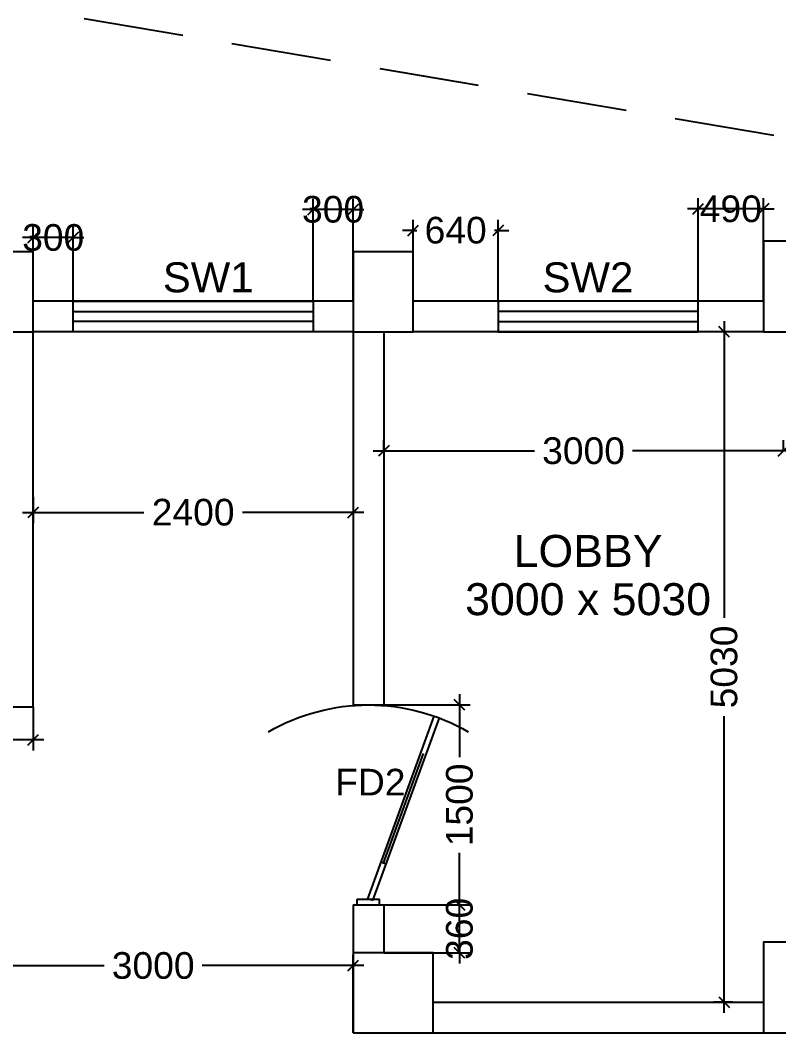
# Model space of a CAD drawing. Extents: x 6345096 to 6738923, y -6490958 to -6305885.
# Drawn here: x 6594256 to 6599949, y -6362530 to -6354932 of the extents above; entities that cross this region are included whole.
import ezdxf
from ezdxf.enums import TextEntityAlignment as Align

# ---------------------------------------------------------------- set-up
doc = ezdxf.new("R2010")
doc.units = 0
doc.header["$LTSCALE"] = 600
doc.header["$MEASUREMENT"] = 0
doc.header["$PDMODE"] = 35
doc.linetypes.add('HIDDEN', pattern=[0.375, 0.25, -0.125])
doc.linetypes.add('HIDDEN2', pattern=[0.1875, 0.125, -0.0625])
doc.layers.get('0').update_dxf_attribs({"linetype": 'CONTINUOUS'})
doc.layers.get('Defpoints').update_dxf_attribs({"linetype": 'CONTINUOUS'})
for name, color, linetype in [('Duct', 8, 'CONTINUOUS'), ('Fire Door', 10, 'CONTINUOUS'), ('HS', 251, 'CONTINUOUS'), ('joinery', 7, 'CONTINUOUS'), ('LA-column', 3, 'CONTINUOUS'), ('Room Dim', 1, 'CONTINUOUS'), ('TEXT', 6, 'CONTINUOUS'), ('Walls', 7, 'CONTINUOUS'), ('WIN', 151, 'CONTINUOUS'), ('Working Dim', 5, 'CONTINUOUS')]:
    doc.layers.add(name, color=color, linetype=linetype)
doc.styles.add('ari', font='arial.ttf')
doc.styles.add('ARIAL', font='arial.ttf')
doc.dimstyles.new('int. dim', dxfattribs={"dimtxt": 200, "dimasz": 80, "dimexe": 80, "dimexo": 0, "dimgap": 70, "dimtad": 0, "dimdec": 0, "dimzin": 12, "dimdsep": 46, "dimtxsty": 'ari', "dimblk": 'OBLIQUE', "dimcen": 2, "dimdle": 80, "dimclrd": 256, "dimclre": 256, "dimclrt": 6, "dimadec": 0, "dimazin": 0, "dimtfac": 1, "dimtdec": 0, "dimtix": 1, "dimtmove": 2, "dimatfit": 3, "dimfxl": 1, "dimtolj": 1, "dimtzin": 0, "dimlwd": -1, "dimlwe": -1, "dimarcsym": 0})

# ---------------------------------------------------------------- blocks, each defined once
blk = doc.blocks.new('A$C40225939')
at = {"layer": 'Fire Door'}
for p, q in [((-5.3, 46.3), (493.5, 1416.7)), ((-5.3, 46.3), (493.5, 1416.7)), ((-5.3, 46.3), (493.5, 1416.7)), ((33.8, 32.1), (532.6, 1402.4)), ((33.8, 32.1), (532.6, 1402.4)), ((33.8, 32), (532.6, 1402.4)), ((114, 313.3), (413.3, 1135.5)), ((114, 313.3), (413.3, 1135.5)), ((114, 313.2), (413.3, 1135.5)), ((133.6, 306.1), (94.4, 320.4)), ((133.6, 306.1), (94.4, 320.4)), ((133.6, 306.1), (94.4, 320.4)), ((-83.3, 41.7), (83.3, 41.7)), ((-83.3, 0), (-83.3, 41.7)), ((-83.3, 41.7), (83.3, 41.7)), ((-83.3, 0), (-83.3, 41.7)), ((-83.3, 41.7), (83.3, 41.7)), ((-83.3, 0), (-83.3, 41.7)), ((-83.3, 0), (83.3, 0)), ((-83.3, 0), (83.3, 0)), ((-83.3, 0), (83.3, 0)), ((33.8, 32.1), (-5.3, 46.3)), ((33.8, 32.1), (-5.3, 46.3)), ((33.8, 32), (-5.3, 46.3)), ((83.3, 0), (83.3, 41.7)), ((83.3, 0), (83.3, 41.7)), ((83.3, 0), (83.3, 41.7))]:
    blk.add_line(p, q, dxfattribs=at)
at = {"layer": 'Fire Door', "extrusion": (0, 0, -1)}
blk.add_ellipse((0, 0), major_axis=(0.2, -1500), ratio=1, start_param=2.618102, end_param=3.665299, dxfattribs=at)
blk.add_ellipse((0, 0), major_axis=(0.2, -1500), ratio=1, start_param=2.618102, end_param=3.665299, dxfattribs=at)
blk.add_ellipse((0, 0), major_axis=(0.2, -1500), ratio=1, start_param=2.618102, end_param=3.665299, dxfattribs=at)
blk = doc.blocks.new('_Oblique')
at = {"color": 0, "linetype": 'ByBlock', "lineweight": -2}
blk.add_line((-0.5, -0.5), (0.5, 0.5), dxfattribs=at)
blk = doc.blocks.new('*D275')
at = {"layer": 'Defpoints', "color": 0, "transparency": 16777216}
for p in [(6593753.9, -6362026.9), (6593753.9, -6362530.5, -0.1), (6596754.4, -6362530.5, -4.1)]:
    blk.add_point(p, dxfattribs=at)
at = {"layer": 'Working Dim', "transparency": 16777216}
for p, q in [((6593753.9, -6362530.5), (6593753.9, -6361946.9)), ((6596754.4, -6362530.5), (6596754.4, -6361946.9)), ((6593673.9, -6362026.9), (6594886, -6362026.9)), ((6596834.4, -6362026.9), (6595622.4, -6362026.9))]:
    blk.add_line(p, q, dxfattribs=at)
at = {"layer": 'Working Dim', "transparency": 16777216, "xscale": 80, "yscale": 80, "zscale": 80, "rotation": 180}
blk.add_blockref('_Oblique', (6593753.9, -6362026.9), dxfattribs=at)
at = {"layer": 'Working Dim', "transparency": 16777216, "xscale": 80, "yscale": 80, "zscale": 80}
blk.add_blockref('_Oblique', (6596754.4, -6362026.9), dxfattribs=at)
at = {"layer": 'Working Dim', "color": 6, "transparency": 16777216, "insert": (6595254.2, -6362026.9), "char_height": 200, "attachment_point": 5, "style": 'ari'}
blk.add_mtext('\\A1;3000', dxfattribs=at)
blk = doc.blocks.new('*D276')
at = {"layer": 'Defpoints', "color": 0, "transparency": 16777216}
for p in [(6594353.9, -6358508.7, 0.7), (6596754.5, -6358508.5), (6596754.5, -6358625.2)]:
    blk.add_point(p, dxfattribs=at)
at = {"layer": 'Working Dim', "transparency": 16777216}
for p, q in [((6594353.9, -6358508.7), (6594353.9, -6358705.2)), ((6596754.5, -6358508.5), (6596754.5, -6358705.2)), ((6594273.9, -6358625.2), (6595184.2, -6358625.2)), ((6596834.5, -6358625.2), (6595924.2, -6358625.2))]:
    blk.add_line(p, q, dxfattribs=at)
at = {"layer": 'Working Dim', "transparency": 16777216, "xscale": 80, "yscale": 80, "zscale": 80, "rotation": 180}
blk.add_blockref('_Oblique', (6594353.9, -6358625.2), dxfattribs=at)
at = {"layer": 'Working Dim', "transparency": 16777216, "xscale": 80, "yscale": 80, "zscale": 80}
blk.add_blockref('_Oblique', (6596754.5, -6358625.2), dxfattribs=at)
at = {"layer": 'Working Dim', "color": 6, "transparency": 16777216, "insert": (6595554.2, -6358625.2), "char_height": 200, "attachment_point": 5, "style": 'ari'}
blk.add_mtext('\\A1;2400', dxfattribs=at)
blk = doc.blocks.new('*D609')
at = {"layer": 'Defpoints', "color": 0, "transparency": 16777216}
for p in [(6596454.2, -6356352.1), (6596454.2, -6357040.9, 5.1), (6596754.4, -6357040.9, 5.1)]:
    blk.add_point(p, dxfattribs=at)
at = {"layer": 'Working Dim', "transparency": 16777216}
for p, q in [((6596454.2, -6357040.9), (6596454.2, -6356272.1)), ((6596754.4, -6357040.9), (6596754.4, -6356272.1)), ((6596454.2, -6356352.1), (6596374.2, -6356352.1)), ((6596754.4, -6356352.1), (6596454.2, -6356352.1)), ((6596754.4, -6356352.1), (6596834.4, -6356352.1))]:
    blk.add_line(p, q, dxfattribs=at)
at = {"layer": 'Working Dim', "transparency": 16777216, "xscale": 80, "yscale": 80, "zscale": 80}
blk.add_blockref('_Oblique', (6596454.2, -6356352.1), dxfattribs=at)
at = {"layer": 'Working Dim', "transparency": 16777216, "xscale": 80, "yscale": 80, "zscale": 80, "rotation": 180}
blk.add_blockref('_Oblique', (6596754.4, -6356352.1), dxfattribs=at)
at = {"layer": 'Working Dim', "color": 6, "transparency": 16777216, "insert": (6596604.3, -6356352.1), "char_height": 200, "attachment_point": 5, "style": 'ari'}
blk.add_mtext('\\A1;300', dxfattribs=at)
blk = doc.blocks.new('*D610')
at = {"layer": 'Defpoints', "color": 0, "transparency": 16777216}
for p in [(6599344.4, -6356348.5), (6599344.4, -6357040.9, 5.1), (6599834.4, -6357040.9, 5.1)]:
    blk.add_point(p, dxfattribs=at)
at = {"layer": 'Working Dim', "transparency": 16777216}
for p, q in [((6599344.4, -6357040.9), (6599344.4, -6356268.5)), ((6599834.4, -6357040.9), (6599834.4, -6356268.5)), ((6599344.4, -6356348.5), (6599264.4, -6356348.5)), ((6599834.4, -6356348.5), (6599344.4, -6356348.5)), ((6599834.4, -6356348.5), (6599914.4, -6356348.5))]:
    blk.add_line(p, q, dxfattribs=at)
at = {"layer": 'Working Dim', "transparency": 16777216, "xscale": 80, "yscale": 80, "zscale": 80}
blk.add_blockref('_Oblique', (6599344.4, -6356348.5), dxfattribs=at)
at = {"layer": 'Working Dim', "transparency": 16777216, "xscale": 80, "yscale": 80, "zscale": 80, "rotation": 180}
blk.add_blockref('_Oblique', (6599834.4, -6356348.5), dxfattribs=at)
at = {"layer": 'Working Dim', "color": 6, "transparency": 16777216, "insert": (6599589.4, -6356348.5), "char_height": 200, "attachment_point": 5, "style": 'ari'}
blk.add_mtext('\\A1;490', dxfattribs=at)
blk = doc.blocks.new('*D622')
at = {"layer": 'Defpoints', "color": 0, "transparency": 16777216}
for p in [(6592369.4, -6360085.8, 0.3), (6594353.9, -6360085.8, 6.6), (6594353.9, -6360331.5)]:
    blk.add_point(p, dxfattribs=at)
at = {"layer": 'Working Dim', "transparency": 16777216}
for p, q in [((6592369.4, -6360085.8), (6592369.4, -6360411.5)), ((6594353.9, -6360085.8), (6594353.9, -6360411.5)), ((6592289.4, -6360331.5), (6593001.7, -6360331.5)), ((6594433.9, -6360331.5), (6593721.7, -6360331.5))]:
    blk.add_line(p, q, dxfattribs=at)
at = {"layer": 'Working Dim', "transparency": 16777216, "xscale": 80, "yscale": 80, "zscale": 80, "rotation": 180}
blk.add_blockref('_Oblique', (6592369.4, -6360331.5), dxfattribs=at)
at = {"layer": 'Working Dim', "transparency": 16777216, "xscale": 80, "yscale": 80, "zscale": 80}
blk.add_blockref('_Oblique', (6594353.9, -6360331.5), dxfattribs=at)
at = {"layer": 'Working Dim', "color": 6, "transparency": 16777216, "insert": (6593361.7, -6360331.5), "char_height": 200, "attachment_point": 5, "style": 'ari'}
blk.add_mtext('\\A1;1985', dxfattribs=at)
blk = doc.blocks.new('*D627')
at = {"layer": 'Defpoints', "color": 0, "transparency": 16777216}
for p in [(6596984.4, -6361570.7, -2.1), (6597553.4, -6361570.7), (6596984.4, -6361930.4, 6.2)]:
    blk.add_point(p, dxfattribs=at)
at = {"layer": 'Working Dim', "transparency": 16777216}
for p, q in [((6597553.4, -6361570.7), (6597553.4, -6361490.7)), ((6596984.4, -6361570.7), (6597633.4, -6361570.7)), ((6597553.4, -6361930.4), (6597553.4, -6361570.7)), ((6596984.4, -6361930.4), (6597633.4, -6361930.4)), ((6597553.4, -6361930.4), (6597553.4, -6362010.4))]:
    blk.add_line(p, q, dxfattribs=at)
at = {"layer": 'Working Dim', "transparency": 16777216, "xscale": 80, "yscale": 80, "zscale": 80}
for p, rotation in [((6597553.4, -6361570.7), 270), ((6597553.4, -6361930.4), 90)]:
    blk.add_blockref('_Oblique', p, dxfattribs=dict(at, rotation=rotation))
at = {"layer": 'Working Dim', "color": 6, "transparency": 16777216, "insert": (6597553.4, -6361750.6), "char_height": 200, "attachment_point": 5, "rotation": 90, "style": 'ari'}
blk.add_mtext('\\A1;360', dxfattribs=at)
blk = doc.blocks.new('*D628')
at = {"layer": 'Defpoints', "color": 0, "transparency": 16777216}
for p in [(6596984.4, -6360070.7, 5.1), (6597553.4, -6360070.7), (6596984.4, -6361570.7, -2.1)]:
    blk.add_point(p, dxfattribs=at)
at = {"layer": 'Working Dim', "transparency": 16777216}
for p, q in [((6597553.4, -6359990.7), (6597553.4, -6360461.8)), ((6596984.4, -6360070.7), (6597633.4, -6360070.7)), ((6597553.4, -6361650.7), (6597553.4, -6361179.6)), ((6596984.4, -6361570.7), (6597633.4, -6361570.7))]:
    blk.add_line(p, q, dxfattribs=at)
at = {"layer": 'Working Dim', "transparency": 16777216, "xscale": 80, "yscale": 80, "zscale": 80}
for p, rotation in [((6597553.4, -6360070.7), 90), ((6597553.4, -6361570.7), 270)]:
    blk.add_blockref('_Oblique', p, dxfattribs=dict(at, rotation=rotation))
at = {"layer": 'Working Dim', "color": 6, "transparency": 16777216, "insert": (6597553.4, -6360820.7), "char_height": 200, "attachment_point": 5, "rotation": 90, "style": 'ari'}
blk.add_mtext('\\A1;1500', dxfattribs=at)
blk = doc.blocks.new('*D629')
at = {"layer": 'Defpoints', "color": 0, "transparency": 16777216}
for p in [(6596984.4, -6358164, 5.1), (6599984.4, -6358164, 12.3), (6599984.4, -6358164)]:
    blk.add_point(p, dxfattribs=at)
at = {"layer": 'Working Dim', "transparency": 16777216}
for p, q in [((6596984.4, -6358164), (6596984.4, -6358084)), ((6599984.4, -6358164), (6599984.4, -6358084)), ((6596904.4, -6358164), (6598116.2, -6358164)), ((6600064.4, -6358164), (6598852.7, -6358164))]:
    blk.add_line(p, q, dxfattribs=at)
at = {"layer": 'Working Dim', "transparency": 16777216, "xscale": 80, "yscale": 80, "zscale": 80, "rotation": 180}
blk.add_blockref('_Oblique', (6596984.4, -6358164), dxfattribs=at)
at = {"layer": 'Working Dim', "transparency": 16777216, "xscale": 80, "yscale": 80, "zscale": 80}
blk.add_blockref('_Oblique', (6599984.4, -6358164), dxfattribs=at)
at = {"layer": 'Working Dim', "color": 6, "transparency": 16777216, "insert": (6598484.4, -6358164), "char_height": 200, "attachment_point": 5, "style": 'ari'}
blk.add_mtext('\\A1;3000', dxfattribs=at)
blk = doc.blocks.new('*D630')
at = {"layer": 'Defpoints', "color": 0, "transparency": 16777216}
for p in [(6599539.3, -6357270.7), (6599605.4, -6357270.7, 5.1), (6599605.4, -6362300.1, 5.1)]:
    blk.add_point(p, dxfattribs=at)
at = {"layer": 'Working Dim', "transparency": 16777216}
for p, q in [((6599539.3, -6357190.7), (6599539.3, -6359417.1)), ((6599605.4, -6357270.7), (6599459.3, -6357270.7)), ((6599539.3, -6362380.1), (6599539.3, -6360153.7)), ((6599605.4, -6362300.1), (6599459.3, -6362300.1))]:
    blk.add_line(p, q, dxfattribs=at)
at = {"layer": 'Working Dim', "transparency": 16777216, "xscale": 80, "yscale": 80, "zscale": 80}
for p, rotation in [((6599539.3, -6357270.7), 90), ((6599539.3, -6362300.1), 270)]:
    blk.add_blockref('_Oblique', p, dxfattribs=dict(at, rotation=rotation))
at = {"layer": 'Working Dim', "color": 6, "transparency": 16777216, "insert": (6599539.3, -6359785.4), "char_height": 200, "attachment_point": 5, "rotation": 90, "style": 'ari'}
blk.add_mtext('\\A1;5030', dxfattribs=at)
blk = doc.blocks.new('*D1255')
at = {"layer": 'Defpoints', "color": 0, "transparency": 16777216}
for p in [(6597844.4, -6356508.9), (6597204.5, -6357040.9), (6597844.4, -6357040.9, 5.1)]:
    blk.add_point(p, dxfattribs=at)
at = {"layer": 'Working Dim', "transparency": 16777216}
for p, q in [((6597204.5, -6357040.9), (6597204.5, -6356428.9)), ((6597844.4, -6357040.9), (6597844.4, -6356428.9)), ((6597204.5, -6356508.9), (6597124.5, -6356508.9)), ((6597204.5, -6356508.9), (6597233.3, -6356508.9)), ((6597844.4, -6356508.9), (6597815.6, -6356508.9)), ((6597844.4, -6356508.9), (6597924.4, -6356508.9))]:
    blk.add_line(p, q, dxfattribs=at)
at = {"layer": 'Working Dim', "transparency": 16777216, "xscale": 80, "yscale": 80, "zscale": 80}
blk.add_blockref('_Oblique', (6597204.5, -6356508.9), dxfattribs=at)
at = {"layer": 'Working Dim', "transparency": 16777216, "xscale": 80, "yscale": 80, "zscale": 80, "rotation": 180}
blk.add_blockref('_Oblique', (6597844.4, -6356508.9), dxfattribs=at)
at = {"layer": 'Working Dim', "color": 6, "transparency": 16777216, "insert": (6597524.5, -6356508.9), "char_height": 200, "attachment_point": 5, "style": 'ari'}
blk.add_mtext('\\A1;640', dxfattribs=at)
blk = doc.blocks.new('*D1256')
at = {"layer": 'Defpoints', "color": 0, "transparency": 16777216}
for p in [(6594353.9, -6356563.6), (6594353.9, -6357006.4, -2.7), (6594654.2, -6357040.9, 5.1)]:
    blk.add_point(p, dxfattribs=at)
at = {"layer": 'Working Dim', "transparency": 16777216}
for p, q in [((6594353.9, -6357006.4), (6594353.9, -6356483.6)), ((6594654.2, -6357040.9), (6594654.2, -6356483.6)), ((6594353.9, -6356563.6), (6594273.9, -6356563.6)), ((6594654.2, -6356563.6), (6594353.9, -6356563.6)), ((6594654.2, -6356563.6), (6594734.2, -6356563.6))]:
    blk.add_line(p, q, dxfattribs=at)
at = {"layer": 'Working Dim', "transparency": 16777216, "xscale": 80, "yscale": 80, "zscale": 80}
blk.add_blockref('_Oblique', (6594353.9, -6356563.6), dxfattribs=at)
at = {"layer": 'Working Dim', "transparency": 16777216, "xscale": 80, "yscale": 80, "zscale": 80, "rotation": 180}
blk.add_blockref('_Oblique', (6594654.2, -6356563.6), dxfattribs=at)
at = {"layer": 'Working Dim', "color": 6, "transparency": 16777216, "insert": (6594504.1, -6356563.6), "char_height": 200, "attachment_point": 5, "style": 'ari'}
blk.add_mtext('\\A1;300', dxfattribs=at)
blk = doc.blocks.new('A$C2CD672AE')
at = {"layer": 'Walls', "color": 8, "linetype": 'HIDDEN'}
for p, q in [((66435.1, 99383), (64034.6, 99383)), ((69515.1, 99383), (66885.2, 99383)), ((66435, 99153.2), (64034.6, 99153.2)), ((64034.6, 96338.1), (64034.6, 99153.2)), ((66435, 99153.2), (66435.2, 96353.2)), ((66665.1, 99153), (66665.1, 96353.2)), ((69515.1, 99153.2), (66885.2, 99153.2)), ((66435.1, 96353.2), (66665.1, 96353.2)), ((62050.1, 96338.1), (64034.6, 96338.1)), ((66435.1, 94853.2), (66665.1, 94853.2)), ((66435.1, 94853.2), (66435.1, 94493.5)), ((66665.1, 94853.2), (66665.1, 94493.5)), ((67035.1, 94123.8), (69515.2, 94123.8)), ((67035.1, 93893.4), (69515.2, 93893.4))]:
    blk.add_line(p, q, dxfattribs=at)

msp = doc.modelspace()

# ---------------------------------------------------------------- linework, layer by layer
at = {"layer": 'Duct', "color": 8, "linetype": 'HIDDEN2', "ltscale": 10}
msp.add_line((6576989.439, -6351910.436, 1.031), (6606469.44, -6356906.506, -3.017), dxfattribs=at)
at = {"layer": 'LA-column', "color": 2}
for points, elevation in [([(6599834.543, -6357270.899), (6600214.543, -6357270.899), (6600214.543, -6356590.899), (6599834.543, -6356590.899)], 2.741), ([(6593753.933, -6357270.732), (6594353.933, -6357270.732), (6594353.933, -6356670.732), (6593753.933, -6356670.732)], -2.741), ([(6596754.532, -6357270.899), (6597204.532, -6357270.899), (6597204.532, -6356670.899), (6596754.532, -6356670.899)], 2.741), ([(6599834.54, -6362530.454), (6600214.54, -6362530.454), (6600214.54, -6361850.454), (6599834.54, -6361850.454)], 5.131), ([(6596754.529, -6362530.454), (6597354.529, -6362530.454), (6597354.529, -6361930.454), (6596754.529, -6361930.454)], 1.031)]:
    msp.add_lwpolyline(points, close=True, dxfattribs=dict(at, elevation=elevation))
at = {"layer": 'Walls', "linetype": 'Continuous'}
for p, q in [((6596754.442, -6357040.903), (6594353.939, -6357040.903)), ((6599834.449, -6357040.904), (6597204.532, -6357040.904)), ((6596754.418, -6357270.732), (6594353.939, -6357270.732)), ((6594353.939, -6360085.755), (6594353.939, -6357270.732)), ((6596754.418, -6357270.732), (6596754.6, -6360070.692)), ((6596984.439, -6357270.899), (6596984.439, -6360070.692)), ((6599834.449, -6357270.732), (6597204.532, -6357270.732)), ((6596754.439, -6360070.692), (6596984.439, -6360070.692)), ((6592369.439, -6360085.755), (6594353.939, -6360085.755)), ((6596754.439, -6361570.692), (6596984.439, -6361570.692)), ((6596754.439, -6361570.692), (6596754.439, -6361930.436)), ((6596984.439, -6361570.692), (6596984.439, -6361930.436)), ((6597354.529, -6362300.098), (6599834.54, -6362300.098)), ((6597354.529, -6362530.458), (6599834.54, -6362530.458))]:
    msp.add_line(p, q, dxfattribs=at)
at = {"layer": 'WIN', "linetype": 'Continuous', "elevation": 5.131}
for points in [[(6596454.191, -6357040.732), (6596454.191, -6357270.732), (6594654.191, -6357270.732), (6594654.191, -6357040.732)], [(6597844.434, -6357040.904), (6597844.434, -6357270.904), (6599344.434, -6357270.904), (6599344.434, -6357040.904)], [(6596454.191, -6357117.732), (6596454.191, -6357193.732), (6594654.191, -6357193.732), (6594654.191, -6357117.732)], [(6597844.434, -6357117.904), (6597844.434, -6357193.904), (6599344.434, -6357193.904), (6599344.434, -6357117.904)]]:
    msp.add_lwpolyline(points, close=True, dxfattribs=at)

# ---------------------------------------------------------------- block references
at = {"layer": 'Fire Door'}
msp.add_blockref('A$C40225939', (6596869.439, -6361570.692, -2.137), dxfattribs=at)
at = {"layer": 'HS'}
msp.add_blockref('A$C2CD672AE', (6530319.294, -6456423.902, 8.17), dxfattribs=at)

# ---------------------------------------------------------------- texts
at = {"layer": 'Fire Door', "style": 'ARIAL'}
msp.add_text('FD2', height=200, dxfattribs=at).set_placement((6596884.071, -6360749.702, -1.503), align=Align.CENTER)
at = {"layer": 'joinery', "style": 'ari'}
for s, p in [('SW1', (6595667.233, -6356973.84, 5.131)), ('SW2', (6598517.305, -6356974.011, 5.131))]:
    msp.add_text(s, height=225, dxfattribs=at).set_placement(p, align=Align.CENTER)
at = {"layer": 'Room Dim', "style": 'ARIAL'}
msp.add_text('3000 x 5030', height=240, dxfattribs=at).set_placement((6598518.236, -6359396.696, 5.131), align=Align.CENTER)
at = {"layer": 'TEXT', "color": 7, "style": 'ARIAL'}
msp.add_text('LOBBY', height=240, dxfattribs=at).set_placement((6598518.236, -6359034.562, 5.131), align=Align.CENTER)

# ---------------------------------------------------------------- dimensions: what is measured, and where the dimension line sits
at = {"layer": 'Working Dim', "color": 6}
for base, p1, p2, picture, middle in [((6596454.191, -6356352.084), (6596754.442, -6357040.903, 5.131), (6596454.191, -6357040.903, 5.131), '*D609', (6596604.316, -6356352.084)), ((6599344.434, -6356348.537), (6599834.449, -6357040.904, 5.131), (6599344.434, -6357040.904, 5.131), '*D610', (6599589.441, -6356348.537)), ((6597844.434, -6356508.939), (6597204.532, -6357040.904), (6597844.434, -6357040.904, 5.131), '*D1255', (6597524.483, -6356508.939)), ((6594353.933, -6356563.568), (6594654.191, -6357040.903, 5.131), (6594353.933, -6357006.408, -2.741), '*D1256', (6594504.062, -6356563.568)), ((6599984.449, -6358164.017), (6596984.439, -6358164.017, 5.131), (6599984.449, -6358164.017, 12.335), '*D629', (6598484.444, -6358164.017)), ((6594353.93921, -6360331.46481), (6592369.4392, -6360085.75504, 0.3319), (6594353.93921, -6360085.75505, 6.63017), '*D622', (6593361.68921, -6360331.46481)), ((6593753.9392, -6362026.8572, 5.1311), (6596754.4386, -6362530.4579, 1.031), (6593753.9392, -6362530.458, 5.0297), '*D275', (6595254.1889, -6362026.8572, 5.1311))]:
    dim = msp.add_linear_dim(base=base, p1=p1, p2=p2, dimstyle='int. dim', override={"dimtxt": 200, "dimarcsym": 1}, dxfattribs=at)
    dim.commit()
    dim.dimension.update_dxf_attribs({"geometry": picture, "text_midpoint": middle})
dim = msp.add_linear_dim(base=(6599539.342, -6357270.732), p1=(6599605.381, -6362300.098, 5.131), p2=(6599605.381, -6357270.732, 5.131), angle=90, text='5030', dimstyle='int. dim', override={"dimtxt": 200, "dimarcsym": 1}, dxfattribs=at)
dim.commit()
dim.dimension.update_dxf_attribs({"geometry": '*D630', "text_midpoint": (6599539.342, -6359785.415)})
dim = msp.add_linear_dim(base=(6596754.498, -6358625.249, 5.131), p1=(6594353.939, -6358508.659, 5.79), p2=(6596754.498, -6358508.503, 5.131), text='2400', dimstyle='int. dim', override={"dimtxt": 200, "dimarcsym": 1}, dxfattribs=at)
dim.commit()
dim.dimension.update_dxf_attribs({"geometry": '*D276', "text_midpoint": (6595554.219, -6358625.249, 5.131)})
for base, p1, p2, picture, middle in [((6597553.377, -6360070.692), (6596984.439, -6361570.692, -2.137), (6596984.439, -6360070.692, 5.131), '*D628', (6597553.377, -6360820.692)), ((6597553.377, -6361570.692), (6596984.439, -6361930.436, 6.162), (6596984.439, -6361570.692, -2.137), '*D627', (6597553.377, -6361750.564))]:
    dim = msp.add_linear_dim(base=base, p1=p1, p2=p2, angle=90, dimstyle='int. dim', override={"dimtxt": 200, "dimarcsym": 1}, dxfattribs=at)
    dim.commit()
    dim.dimension.update_dxf_attribs({"geometry": picture, "text_midpoint": middle})

doc.saveas('drawing.dxf')
